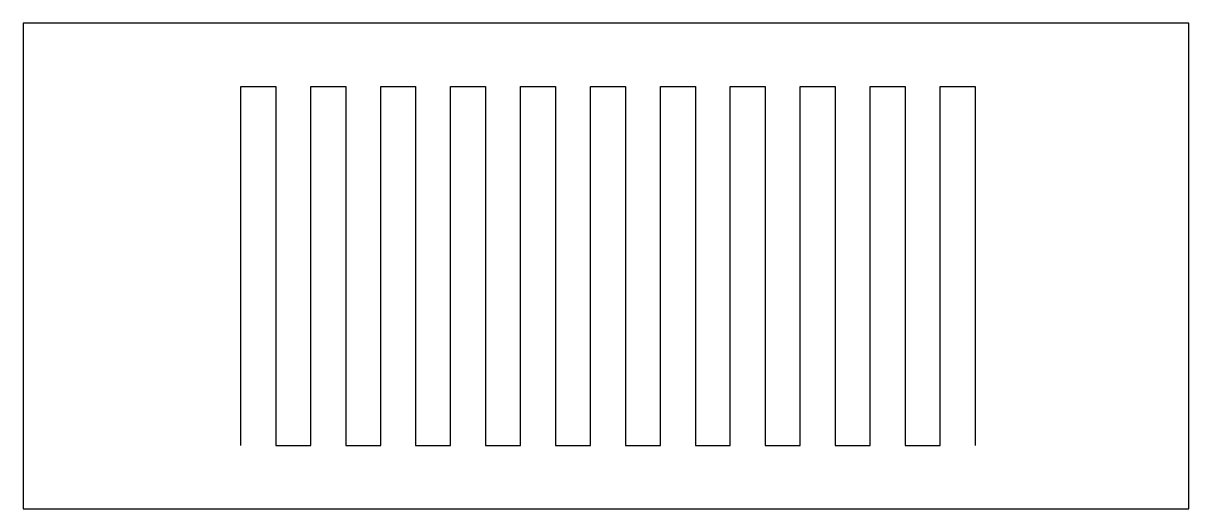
# Model space of a CAD drawing. Header units: millimetres. Extents: x 0 to 120, y 0 to 50.
import ezdxf

# ---------------------------------------------------------------- set-up
doc = ezdxf.new("R2010")
doc.units = ezdxf.units.MM
doc.layers.add('CUT', color=1, linetype='Continuous')

msp = doc.modelspace()

# ---------------------------------------------------------------- linework, layer by layer
at = {"layer": 'CUT'}
msp.add_lwpolyline([(120, 0), (120, 50), (0, 50), (0, 0), (120, 0)], close=True, dxfattribs=at)
msp.add_lwpolyline([(22.4, 6.5), (22.4, 43.5), (26, 43.5), (26, 6.5), (29.6, 6.5), (29.6, 43.5), (33.2, 43.5), (33.2, 6.5), (36.8, 6.5), (36.8, 43.5), (40.4, 43.5), (40.4, 6.5), (44, 6.5), (44, 43.5), (47.6, 43.5), (47.6, 6.5), (51.2, 6.5), (51.2, 43.5), (54.8, 43.5), (54.8, 6.5), (58.4, 6.5), (58.4, 43.5), (62, 43.5), (62, 6.5), (65.6, 6.5), (65.6, 43.5), (69.2, 43.5), (69.2, 6.5), (72.8, 6.5), (72.8, 43.5), (76.4, 43.5), (76.4, 6.5), (80, 6.5), (80, 43.5), (83.6, 43.5), (83.6, 6.5), (87.2, 6.5), (87.2, 43.5), (90.8, 43.5), (90.8, 6.5), (94.4, 6.5), (94.4, 43.5), (98, 43.5), (98, 6.5)], dxfattribs=at)

doc.saveas('drawing.dxf')
